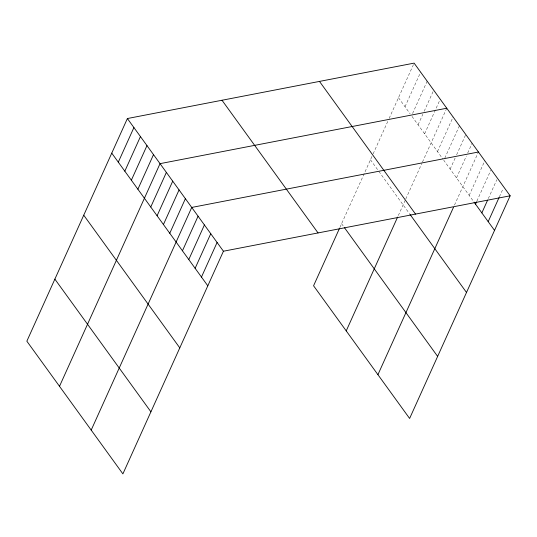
<?xml version="1.0" encoding="UTF-8"?>
<svg xmlns="http://www.w3.org/2000/svg" width="537" height="537" viewBox="0 0 537 537"><rect width="100%" height="100%" fill="white"/><g stroke="black" fill="none" stroke-linecap="round" stroke-linejoin="round"><path stroke-width="0.4" stroke-dasharray="2.69 2.01" d="M339.928 227.413L372.799 154.609M373.134 153.871L388.144 120.624M389.144 118.409L414.108 63.124M405.012 106.742L420.639 72.146M412.564 113.508L427.17 81.168M418.075 124.792L422.834 114.26M424.19 111.253L433.701 90.189M424.606 133.814L440.233 99.211M398.306 215.552L405.455 199.724M405.784 198.985L421.8 163.523M422.465 162.04L446.764 108.232M437.48 151.588L453.1 116.992M459.437 125.745L443.817 160.348L473.56 201.442M450.154 169.108L455.248 157.824M456.611 154.817L465.78 134.505M456.497 177.861L466.344 156.052M467.7 153.038L472.117 143.265M454.49 205.087L478.454 152.018M469.17 195.374L484.797 160.778M476.869 201.127L490.791 170.283M488.301 198.603L496.792 179.794M499.397 196.824L503.129 188.554M398.481 97.721L410.147 113.831M412.013 116.408L442.844 158.999M370.463 159.778L378.39 170.739M378.86 171.384L409.456 213.652M341.592 223.721L343.928 226.943"/><path stroke-width="0.81" d="M127.383 118.536L26.85 341.196L122.892 473.876L223.426 251.222L510.15 195.804L414.108 63.124L127.383 118.536L223.426 251.222M118.294 162.161L133.914 127.558M124.826 171.182L140.446 136.579M131.357 180.204L146.977 145.601M137.888 189.225L153.508 154.629M59.506 386.304L160.039 163.651L446.764 108.232M150.756 207.007L166.376 172.404M157.093 215.767L172.719 181.164M163.436 224.52L179.056 189.923M169.773 233.28L185.393 198.677M91.196 430.09L191.736 207.436L478.454 152.018M182.452 250.792L198.072 216.189M188.789 259.552L204.409 224.949M195.126 268.305L210.752 233.709M201.469 277.065L217.089 242.462M339.592 228.151L313.574 285.778L409.617 418.464L510.15 195.804M346.224 330.893L397.622 217.076M377.92 374.678L453.49 207.309M475.514 204.134L476.527 201.878M481.85 212.894L487.623 200.106M488.187 221.647L499.054 197.576M474.05 202.113L494.53 230.407M319.488 81.409L415.531 214.095M409.946 214.323L466.505 292.464M344.392 227.587L437.635 356.407M222.003 100.251L318.045 232.93M111.763 153.139L207.806 285.818M83.738 215.196L179.788 347.882M54.868 279.133L150.917 411.819"/></g></svg>
